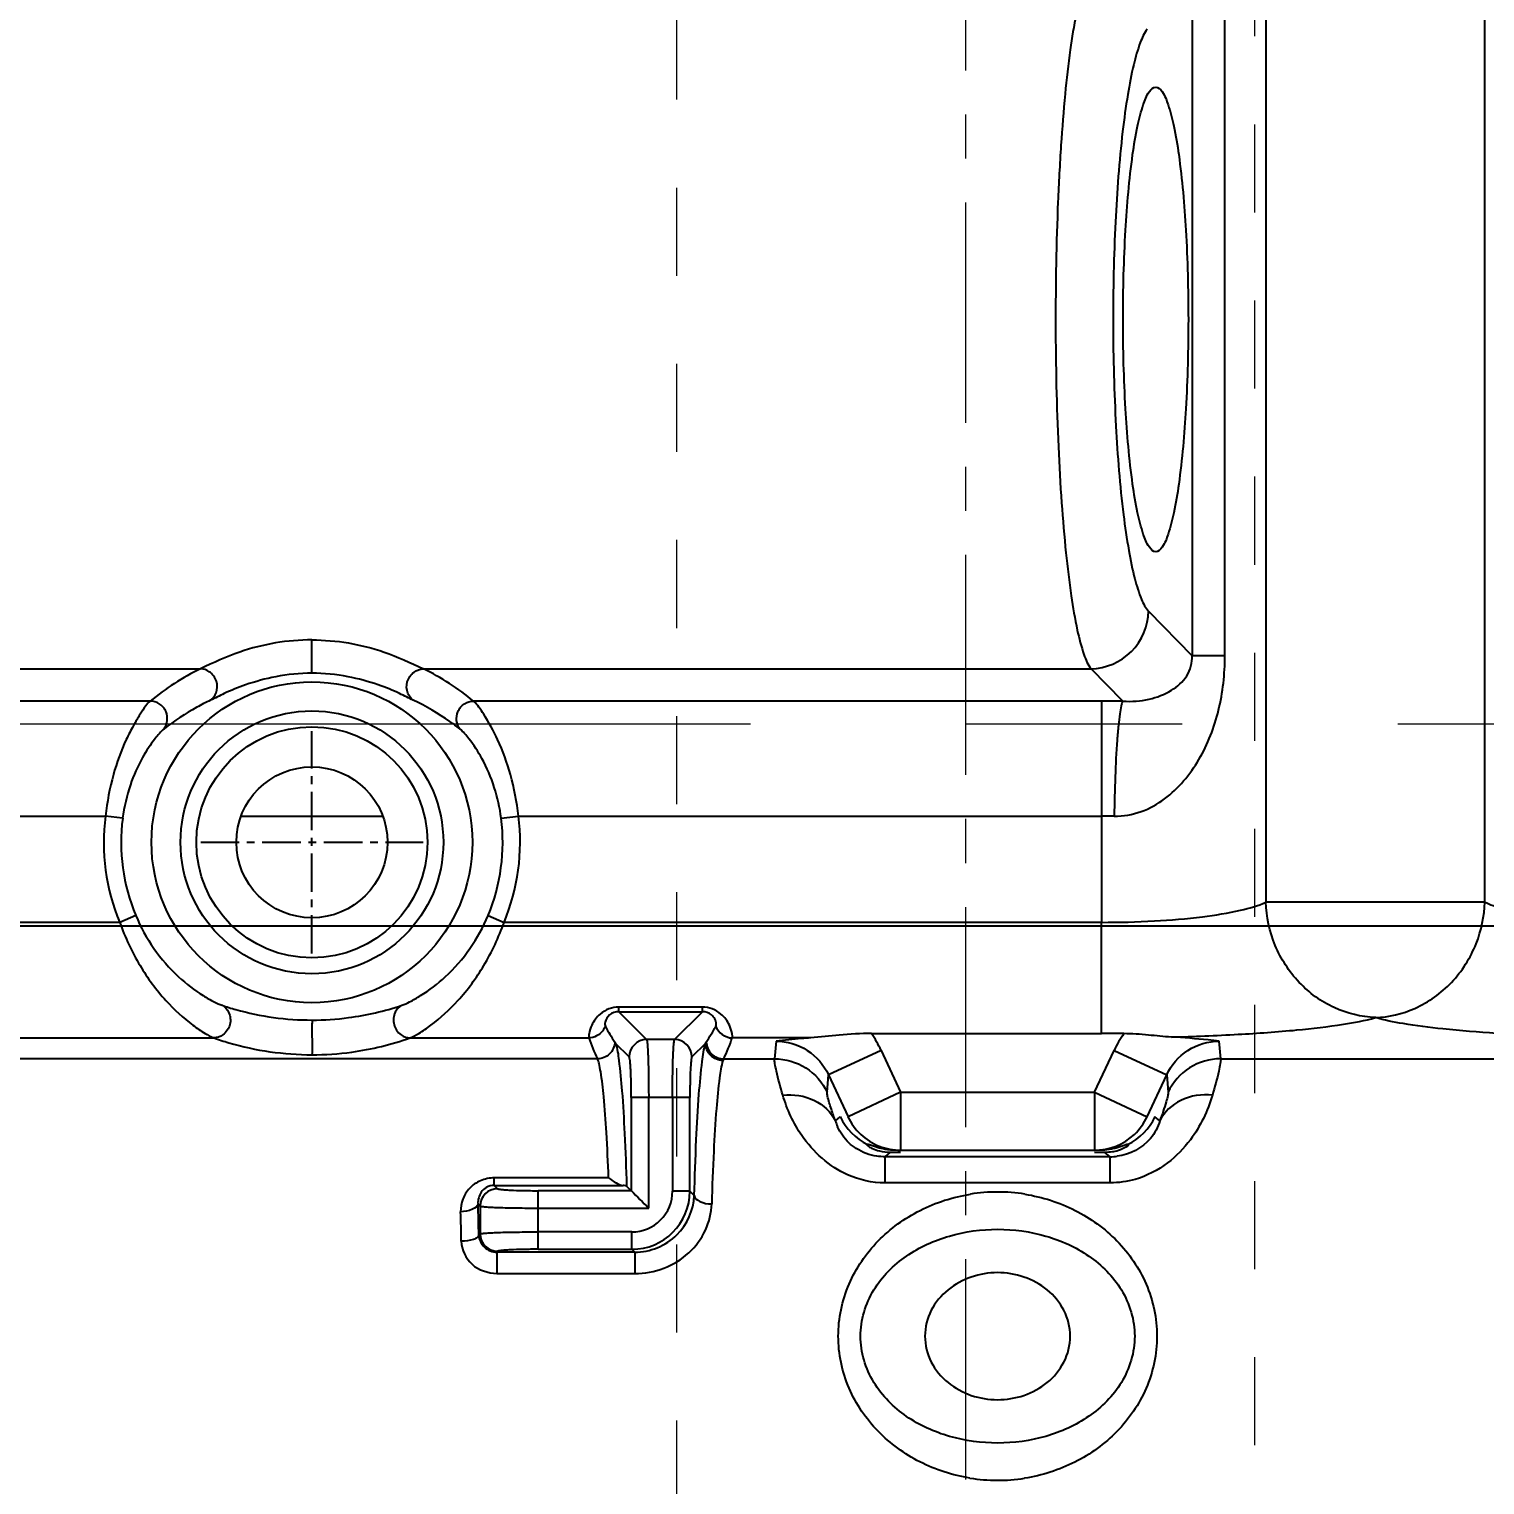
# Model space of a CAD drawing. Header units: millimetres. Extents: x 699 to 6116, y -3115 to -1923.
# Drawn here: x 856.65 to 881.84, y -2436.21 to -2411.02 of the extents above; entities that cross this region are included whole.
import ezdxf

# ---------------------------------------------------------------- set-up
doc = ezdxf.new("R2010")
doc.units = ezdxf.units.MM
doc.header["$LTSCALE"] = 16.335
doc.header["$PDMODE"] = 3
doc.header["$PDSIZE"] = 0.3125
doc.linetypes.add('CENTER', pattern=[0.6, 0.375, -0.075, 0.075, -0.075])
doc.linetypes.add('HIDDEN', pattern=[0.2, 0.1, -0.1])
doc.layers.get('0').update_dxf_attribs({"linetype": 'CONTINUOUS'})
doc.layers.get('Defpoints').update_dxf_attribs({"linetype": 'CONTINUOUS'})
doc.layers.add('center', color=1, linetype='CENTER', lineweight=9)
doc.layers.add('cool', color=153, linetype='HIDDEN', lineweight=9)
doc.styles.get("Standard").update_dxf_attribs({"font": 'txt', "width": 0.8})
doc.dimstyles.get("Standard").update_dxf_attribs({"dimtxt": 0.15625, "dimasz": 0.1875, "dimexe": 0.125, "dimexo": 0.0625, "dimtad": 0, "dimtih": 1, "dimtoh": 1, "dimdsep": 46, "dimtxsty": 'Standard', "dimcen": 0.09, "dimadec": 0, "dimazin": 0, "dimtp": 0.01, "dimtm": 0.01, "dimtfac": 1, "dimtofl": 0, "dimtmove": 0, "dimatfit": 3, "dimfxl": 0, "dimtolj": 1, "dimarcsym": 0})

# ---------------------------------------------------------------- blocks, each defined once
blk = doc.blocks.new('*D698')
at = {"color": 4, "lineweight": -2}
blk.add_line((793.157, -2423.043), (749.752, -2423.043), dxfattribs=at)
at = {"layer": 'Defpoints', "color": 0}
for p in [(749.752, -2423.043), (793.22, -2423.043), (1045.847, -2423.043)]:
    blk.add_point(p, dxfattribs=at)
at = {"color": 6, "insert": (739.752, -2423.043), "char_height": 10, "attachment_point": 5}
blk.add_mtext('\\A1;0.00', dxfattribs=at)
blk = doc.blocks.new('*D755')
at = {"color": 4, "lineweight": -2}
blk.add_line((976.485, -2331.543), (755.484, -2331.543), dxfattribs=at)
at = {"layer": 'Defpoints', "color": 0}
for p in [(755.484, -2331.543), (976.547, -2331.543), (1045.847, -2423.043)]:
    blk.add_point(p, dxfattribs=at)
at = {"color": 6, "insert": (741.484, -2331.543), "char_height": 10, "attachment_point": 5}
blk.add_mtext('\\A1;91.50', dxfattribs=at)
blk = doc.blocks.new('*D756')
at = {"color": 4, "lineweight": -2}
for p, q in [((795.484, -2426.543), (775.484, -2436.647)), ((956.985, -2426.543), (795.484, -2426.543)), ((775.484, -2436.647), (755.484, -2436.647))]:
    blk.add_line(p, q, dxfattribs=at)
at = {"layer": 'Defpoints', "color": 0}
for p in [(1045.847, -2423.043), (957.047, -2426.543), (755.484, -2436.647)]:
    blk.add_point(p, dxfattribs=at)
at = {"color": 6, "insert": (744.151, -2436.647), "char_height": 10, "attachment_point": 5}
blk.add_mtext('\\A1;3.50', dxfattribs=at)
blk = doc.blocks.new('*D757')
at = {"color": 4, "lineweight": -2}
blk.add_line((976.485, -2500.543), (755.484, -2500.543), dxfattribs=at)
at = {"layer": 'Defpoints', "color": 0}
for p in [(1045.847, -2423.043), (755.484, -2500.543), (976.547, -2500.543)]:
    blk.add_point(p, dxfattribs=at)
at = {"color": 6, "insert": (740.151, -2500.543), "char_height": 10, "attachment_point": 5}
blk.add_mtext('\\A1;77.50', dxfattribs=at)
blk = doc.blocks.new('*D758')
at = {"color": 4, "lineweight": -2}
blk.add_line((890.285, -2596.043), (755.484, -2596.043), dxfattribs=at)
at = {"layer": 'Defpoints', "color": 0}
for p in [(1045.847, -2423.043), (755.484, -2596.043), (890.347, -2596.043)]:
    blk.add_point(p, dxfattribs=at)
at = {"color": 6, "insert": (738.151, -2596.043), "char_height": 10, "attachment_point": 5}
blk.add_mtext('\\A1;173.00', dxfattribs=at)

msp = doc.modelspace()

# ---------------------------------------------------------------- linework, layer by layer
at = {"color": 7, "linetype": 'Continuous'}
for p, q in [((878.044, -2405.96), (878.044, -2426.125)), ((881.835, -2426.125), (881.835, -2405.96)), ((876.769, -2410.238), (876.769, -2421.863)), ((877.337, -2421.863), (877.337, -2410.238)), ((876.017, -2421.093), (876.769, -2421.863)), ((861.539, -2422.164), (861.539, -2421.589)), ((877.337, -2421.863), (876.769, -2421.863)), ((854.303, -2422.089), (859.61, -2422.089)), ((863.467, -2422.089), (875.022, -2422.089)), ((875.569, -2422.649), (875.022, -2422.089)), ((858.742, -2422.647), (854.861, -2422.647)), ((875.201, -2422.647), (864.336, -2422.647)), ((875.201, -2422.647), (875.201, -2426.477)), ((855.333, -2424.638), (857.965, -2424.638)), ((858.264, -2424.675), (857.965, -2424.638)), ((860.313, -2424.638), (862.764, -2424.638)), ((864.814, -2424.676), (865.112, -2424.638)), ((865.112, -2424.638), (875.201, -2424.638)), ((881.835, -2426.125), (878.044, -2426.125)), ((858.492, -2426.361), (858.213, -2426.477)), ((864.586, -2426.361), (864.864, -2426.477)), ((858.213, -2426.477), (855.141, -2426.477)), ((875.201, -2426.477), (864.864, -2426.477)), ((866.849, -2428.024), (866.849, -2427.943)), ((868.295, -2427.943), (866.849, -2427.943)), ((866.849, -2428.024), (867.331, -2428.506)), ((866.849, -2428.024), (868.295, -2428.024)), ((867.813, -2428.506), (868.295, -2428.024)), ((868.295, -2428.024), (868.295, -2427.943)), ((871.22, -2428.4), (875.199, -2428.4)), ((854.267, -2428.477), (859.839, -2428.477)), ((863.239, -2428.477), (866.333, -2428.477)), ((867.03, -2428.807), (866.793, -2428.571)), ((867.813, -2428.506), (867.331, -2428.506)), ((868.351, -2428.571), (868.114, -2428.807)), ((870.17, -2428.477), (868.811, -2428.477)), ((869.57, -2428.532), (869.544, -2428.839)), ((877.264, -2428.839), (877.238, -2428.532)), ((866.479, -2428.839), (853.673, -2428.839)), ((868.665, -2428.839), (869.544, -2428.839)), ((871.389, -2428.694), (870.479, -2429.118)), ((871.389, -2428.694), (871.725, -2429.416)), ((875.082, -2429.416), (875.419, -2428.694)), ((875.419, -2428.694), (876.329, -2429.118)), ((877.264, -2428.839), (882.956, -2428.839)), ((870.454, -2429.415), (870.479, -2429.118)), ((870.479, -2429.118), (870.815, -2429.84)), ((875.992, -2429.84), (876.329, -2429.118)), ((876.329, -2429.118), (876.354, -2429.415)), ((871.725, -2429.416), (870.815, -2429.84)), ((871.725, -2429.416), (871.725, -2430.421)), ((871.725, -2429.416), (875.082, -2429.416)), ((875.082, -2429.416), (875.082, -2430.421)), ((875.082, -2429.416), (875.992, -2429.84)), ((867.065, -2429.51), (867.065, -2431.121)), ((868.079, -2429.51), (867.065, -2429.51)), ((867.366, -2431.422), (867.366, -2429.51)), ((867.778, -2429.51), (867.778, -2431.131)), ((868.079, -2431.131), (868.079, -2429.51)), ((870.597, -2429.91), (870.681, -2429.84)), ((876.21, -2429.91), (876.127, -2429.84)), ((871.154, -2430.321), (871.152, -2430.321)), ((871.725, -2430.421), (875.082, -2430.421)), ((875.656, -2430.321), (875.654, -2430.321)), ((871.456, -2430.534), (871.551, -2430.454)), ((871.456, -2430.986), (871.456, -2430.534)), ((875.352, -2430.534), (871.456, -2430.534)), ((871.551, -2430.454), (871.725, -2430.454)), ((875.082, -2430.454), (875.256, -2430.454)), ((875.352, -2430.534), (875.256, -2430.454)), ((875.352, -2430.986), (875.352, -2430.534)), ((864.695, -2431.029), (864.695, -2430.899)), ((866.672, -2430.899), (864.695, -2430.899)), ((864.695, -2431.029), (864.752, -2431.086)), ((864.695, -2431.029), (866.923, -2431.029)), ((865.454, -2432.135), (865.454, -2431.121)), ((867.065, -2431.121), (865.454, -2431.121)), ((866.984, -2431.04), (867.065, -2431.121)), ((868.079, -2431.131), (867.778, -2431.131)), ((868.155, -2431.207), (868.079, -2431.131)), ((875.352, -2430.986), (871.456, -2430.986)), ((864.413, -2431.35), (864.45, -2431.387)), ((864.45, -2431.387), (864.45, -2431.869)), ((865.454, -2431.422), (867.366, -2431.422)), ((864.425, -2431.894), (864.45, -2431.869)), ((867.075, -2431.834), (865.454, -2431.834)), ((867.075, -2432.135), (867.075, -2431.834)), ((864.736, -2432.186), (864.752, -2432.17)), ((864.736, -2432.186), (864.736, -2432.555)), ((867.126, -2432.186), (864.736, -2432.186)), ((865.454, -2432.135), (867.075, -2432.135)), ((867.126, -2432.186), (867.075, -2432.135)), ((867.126, -2432.186), (867.126, -2432.555)), ((864.736, -2432.555), (867.126, -2432.555))]:
    msp.add_line(p, q, dxfattribs=at)
at = {"color": 1, "linetype": 'CENTER', "ltscale": 0.108846}
for p, q in [((861.539, -2427.017), (861.539, -2423.167)), ((859.614, -2425.092), (863.464, -2425.092))]:
    msp.add_line(p, q, dxfattribs=at)
at = {"color": 7, "linetype": 'Continuous'}
for radius in [2.776, 2.274, 1.307]:
    msp.add_circle((861.539, -2425.092), radius, dxfattribs=at)
at = {"color": 2, "linetype": 'Continuous'}
msp.add_circle((861.539, -2425.092), 2, dxfattribs=at)
at = {"color": 7, "linetype": 'Continuous'}
for centre, radius, start, end in [((861.624, -2426.174), 4.555, 116.2366, 129.2492), ((861.435, -2426.204), 4.59, 50.8011, 63.7132), ((875.201, -2457.466), 34.819, 89.3946, 90.001), ((861.539, -2425.092), 3.602, 172.7503, 202.6092), ((861.539, -2425.092), 3.602, 337.3909, 7.2497), ((875.201, -2437.19), 12.552, 88.9917, 90.0008), ((861.539, -2425.092), 3.301, 172.7503, 202.6092), ((861.539, -2425.092), 3.301, 337.3908, 7.2497), ((869.551, -2429.551), 2.028, 25.0105, 34.6075), ((875.195, -2452.826), 24.426, 89.0838, 89.9895), ((877.255, -2429.551), 2.026, 145.4962, 154.9933), ((867.332, -2428.808), 0.302, 90.1715, 179.8285), ((867.812, -2428.808), 0.302, 0.1763, 89.8304), ((871.363, -2429.697), 0.795, 195.5608, 203.4318), ((871.597, -2429.41), 1.013, 205.0541, 244.0765), ((871.726, -2429.417), 1.005, 204.9137, 248.2754), ((875.211, -2429.41), 1.013, 295.9237, 334.946), ((875.082, -2429.418), 1.003, 270.0072, 313.4163), ((875.353, -2429.579), 0.955, 269.9114, 277.3443), ((864.752, -2431.388), 0.302, 90.1696, 179.8304), ((1010.687, -2287.799), 202.9, 224.93985, 225.06015), ((867.074, -2431.13), 1.005, 270.034, 359.966), ((867.075, -2431.131), 0.703, 269.9641, 0.0339), ((873.404, -2434.185), 3.041, 81.0829, 98.9327), ((789.59, -2433.303), 74.849, 1.0788, 1.4952), ((796.178, -2433.362), 67.96, 1.15131, 1.58297), ((864.752, -2431.868), 0.302, 180.1715, 269.8285), ((873.404, -2433.092), 3.041, 260.9376, 278.8002)]:
    msp.add_arc(centre, radius, start, end, dxfattribs=at)
for points, knots in [([(874.998, -2410.025), (874.941, -2410.108), (874.854, -2410.355), (874.748, -2410.807), (874.649, -2411.422), (874.563, -2412.18), (874.494, -2413.058), (874.424, -2414.39), (874.393, -2416.131), (874.43, -2417.867), (874.504, -2419.183), (874.577, -2420.043), (874.665, -2420.778), (874.765, -2421.368), (874.872, -2421.791), (874.963, -2422.019), (875.022, -2422.089)], [0, 0, 0, 0, 0.024778, 0.063221, 0.114729, 0.177906, 0.250956, 0.331683, 0.506058, 0.679494, 0.759084, 0.830601, 0.89191, 0.941284, 0.97744, 1, 1, 1, 1]), ([(875.994, -2411.019), (875.94, -2411.087), (875.849, -2411.293), (875.742, -2411.673), (875.644, -2412.189), (875.522, -2413.094), (875.425, -2414.421), (875.388, -2416.124), (875.433, -2417.816), (875.535, -2419.122), (875.661, -2420.002), (875.761, -2420.494), (875.869, -2420.848), (875.962, -2421.036), (876.017, -2421.093)], [0, 0, 0, 0, 0.025718, 0.06466, 0.116332, 0.179508, 0.332859, 0.506553, 0.679226, 0.829673, 0.890808, 0.940194, 0.97666, 1, 1, 1, 1]), ([(876.139, -2420.065), (876.094, -2420.065), (875.991, -2419.951), (875.908, -2419.721), (875.81, -2419.35), (875.694, -2418.629), (875.6, -2417.51), (875.56, -2416.043), (875.6, -2414.575), (875.694, -2413.456), (875.81, -2412.736), (875.908, -2412.364), (875.991, -2412.134), (876.094, -2412.02), (876.139, -2412.021)], [0, 0, 0, 0, 0.01639, 0.046873, 0.092874, 0.153821, 0.312848, 0.499992, 0.687143, 0.846178, 0.907126, 0.953127, 0.98361, 1, 1, 1, 1]), ([(876.139, -2412.021), (876.184, -2412.02), (876.287, -2412.134), (876.37, -2412.364), (876.468, -2412.736), (876.584, -2413.456), (876.678, -2414.575), (876.718, -2416.043), (876.678, -2417.51), (876.584, -2418.629), (876.468, -2419.349), (876.37, -2419.721), (876.287, -2419.951), (876.184, -2420.066), (876.139, -2420.065)], [0, 0, 0, 0, 0.016389, 0.04687, 0.092869, 0.153815, 0.312836, 0.499979, 0.68714, 0.846179, 0.907128, 0.953128, 0.983611, 1, 1, 1, 1]), ([(875.022, -2422.088), (875.274, -2422.083), (875.794, -2421.866), (876.012, -2421.346), (876.017, -2421.093)], [0, 0, 0, 0, 0.500095, 1, 1, 1, 1]), ([(861.539, -2421.589), (861.117, -2421.589), (860.441, -2421.702), (859.834, -2421.984), (859.61, -2422.089)], [0, 0, 0, 0, 0.631004, 1, 1, 1, 1]), ([(861.539, -2421.589), (861.961, -2421.589), (862.637, -2421.702), (863.244, -2421.984), (863.467, -2422.089)], [0, 0, 0, 0, 0.631004, 1, 1, 1, 1]), ([(875.422, -2424.639), (875.579, -2424.642), (875.894, -2424.585), (876.434, -2424.282), (876.934, -2423.677), (877.268, -2422.805), (877.337, -2422.179), (877.337, -2421.863)], [0, 0, 0, 0, 0.127476, 0.252146, 0.495762, 0.743646, 1, 1, 1, 1]), ([(875.569, -2422.649), (875.722, -2422.659), (876.017, -2422.638), (876.407, -2422.49), (876.707, -2422.235), (876.774, -2421.983), (876.769, -2421.863)], [0, 0, 0, 0, 0.286908, 0.545656, 0.7748, 1, 1, 1, 1]), ([(859.785, -2422.633), (859.828, -2422.601), (859.905, -2422.499), (859.907, -2422.296), (859.786, -2422.132), (859.664, -2422.091), (859.61, -2422.089)], [0, 0, 0, 0, 0.219136, 0.497096, 0.77767, 1, 1, 1, 1]), ([(863.293, -2422.633), (863.252, -2422.603), (863.177, -2422.505), (863.168, -2422.306), (863.285, -2422.136), (863.411, -2422.091), (863.467, -2422.089)], [0, 0, 0, 0, 0.208457, 0.480328, 0.766382, 1, 1, 1, 1]), ([(861.539, -2422.164), (861.329, -2422.164), (860.939, -2422.207), (860.433, -2422.343), (860.06, -2422.493), (859.865, -2422.595), (859.785, -2422.633)], [0, 0, 0, 0, 0.343353, 0.638427, 0.856229, 1, 1, 1, 1]), ([(863.293, -2422.633), (863.213, -2422.595), (863.018, -2422.493), (862.645, -2422.343), (862.139, -2422.207), (861.748, -2422.164), (861.539, -2422.164)], [0, 0, 0, 0, 0.143749, 0.361553, 0.656672, 1, 1, 1, 1]), ([(859.785, -2422.633), (859.704, -2422.671), (859.423, -2422.814), (859.159, -2422.99), (858.981, -2423.129)], [0, 0, 0, 0, 0.284344, 1, 1, 1, 1]), ([(864.097, -2423.129), (864.041, -2423.086), (863.789, -2422.897), (863.514, -2422.737), (863.293, -2422.633)], [0, 0, 0, 0, 0.222141, 1, 1, 1, 1]), ([(858.742, -2422.647), (858.711, -2422.67), (858.65, -2422.746), (858.556, -2422.89), (858.441, -2423.084), (858.266, -2423.424), (858.077, -2423.943), (857.995, -2424.396), (857.965, -2424.638)], [0, 0, 0, 0, 0.053201, 0.133368, 0.238836, 0.365028, 0.66323, 1, 1, 1, 1]), ([(858.981, -2423.129), (859.041, -2423.049), (859.06, -2422.853), (858.911, -2422.684), (858.796, -2422.648), (858.742, -2422.647)], [0, 0, 0, 0, 0.465053, 0.748967, 1, 1, 1, 1]), ([(864.097, -2423.129), (864.037, -2423.049), (864.017, -2422.853), (864.167, -2422.684), (864.282, -2422.648), (864.336, -2422.647)], [0, 0, 0, 0, 0.465052, 0.748967, 1, 1, 1, 1]), ([(865.112, -2424.638), (865.086, -2424.396), (864.999, -2423.943), (864.786, -2423.351), (864.554, -2422.934), (864.405, -2422.713), (864.336, -2422.647)], [0, 0, 0, 0, 0.337133, 0.635532, 0.867029, 1, 1, 1, 1]), ([(875.569, -2422.649), (875.557, -2422.673), (875.539, -2422.748), (875.514, -2422.888), (875.491, -2423.087), (875.46, -2423.448), (875.435, -2423.972), (875.424, -2424.412), (875.422, -2424.639)], [0, 0, 0, 0, 0.041504, 0.113285, 0.213735, 0.340964, 0.658139, 1, 1, 1, 1]), ([(858.981, -2423.129), (858.923, -2423.178), (858.786, -2423.337), (858.577, -2423.654), (858.373, -2424.116), (858.289, -2424.479), (858.264, -2424.676)], [0, 0, 0, 0, 0.13202, 0.359352, 0.65711, 1, 1, 1, 1]), ([(864.814, -2424.676), (864.768, -2424.316), (864.612, -2423.825), (864.296, -2423.344), (864.158, -2423.177), (864.097, -2423.129)], [0, 0, 0, 0, 0.629279, 0.863856, 1, 1, 1, 1]), ([(875.201, -2426.477), (875.507, -2426.477), (876.09, -2426.462), (876.896, -2426.395), (877.54, -2426.292), (877.907, -2426.193), (878.044, -2426.125)], [0, 0, 0, 0, 0.318966, 0.607961, 0.841074, 1, 1, 1, 1]), ([(879.94, -2428.125), (879.696, -2428.116), (879.202, -2427.995), (878.584, -2427.544), (878.163, -2426.892), (878.053, -2426.381), (878.044, -2426.125)], [0, 0, 0, 0, 0.242859, 0.491552, 0.745126, 1, 1, 1, 1]), ([(879.94, -2428.125), (880.174, -2428.116), (880.667, -2428), (881.298, -2427.546), (881.72, -2426.882), (881.827, -2426.371), (881.835, -2426.125)], [0, 0, 0, 0, 0.233577, 0.491552, 0.75478, 1, 1, 1, 1]), ([(881.835, -2426.125), (881.927, -2426.171), (882.161, -2426.245), (882.763, -2426.371), (883.274, -2426.421), (883.645, -2426.445)], [0, 0, 0, 0, 0.166929, 0.395944, 1, 1, 1, 1]), ([(858.492, -2426.361), (858.657, -2426.758), (859.021, -2427.277), (859.563, -2427.696), (859.826, -2427.844), (859.938, -2427.897), (859.985, -2427.913)], [0, 0, 0, 0, 0.5878, 0.832475, 0.932177, 1, 1, 1, 1]), ([(863.093, -2427.913), (863.14, -2427.897), (863.251, -2427.844), (863.515, -2427.696), (864.057, -2427.277), (864.421, -2426.758), (864.586, -2426.361)], [0, 0, 0, 0, 0.067836, 0.167565, 0.412296, 1, 1, 1, 1]), ([(858.213, -2426.477), (858.306, -2426.737), (858.53, -2427.218), (858.97, -2427.816), (859.373, -2428.189), (859.665, -2428.386), (859.787, -2428.455), (859.839, -2428.477)], [0, 0, 0, 0, 0.314369, 0.599415, 0.840268, 0.935545, 1, 1, 1, 1]), ([(863.239, -2428.477), (863.291, -2428.455), (863.413, -2428.386), (863.705, -2428.189), (864.108, -2427.816), (864.548, -2427.218), (864.772, -2426.737), (864.864, -2426.477)], [0, 0, 0, 0, 0.064397, 0.159603, 0.400516, 0.685857, 1, 1, 1, 1]), ([(875.199, -2428.4), (875.204, -2428.157), (875.199, -2427.516), (875.201, -2426.876), (875.201, -2426.477)], [0, 0, 0, 0, 0.378123, 1, 1, 1, 1]), ([(859.985, -2427.913), (860.032, -2427.94), (860.124, -2428.039), (860.144, -2428.253), (860.023, -2428.431), (859.895, -2428.475), (859.839, -2428.477)], [0, 0, 0, 0, 0.216968, 0.498362, 0.781318, 1, 1, 1, 1]), ([(859.985, -2427.913), (860.063, -2427.939), (860.566, -2428.093), (861.096, -2428.169), (861.539, -2428.167)], [0, 0, 0, 0, 0.157541, 1, 1, 1, 1]), ([(861.539, -2428.168), (861.751, -2428.168), (862.278, -2428.133), (862.795, -2428.013), (863.093, -2427.913)], [0, 0, 0, 0, 0.402197, 1, 1, 1, 1]), ([(863.093, -2427.913), (863.045, -2427.94), (862.954, -2428.039), (862.934, -2428.253), (863.055, -2428.431), (863.183, -2428.475), (863.239, -2428.477)], [0, 0, 0, 0, 0.216976, 0.498378, 0.781332, 1, 1, 1, 1]), ([(861.539, -2428.168), (861.542, -2428.198), (861.537, -2428.296), (861.541, -2428.496), (861.544, -2428.666), (861.539, -2428.769)], [0, 0, 0, 0, 0.150945, 0.487873, 1, 1, 1, 1]), ([(866.849, -2427.943), (866.734, -2427.944), (866.535, -2428.021), (866.384, -2428.226), (866.339, -2428.374), (866.325, -2428.453), (866.333, -2428.477)], [0, 0, 0, 0, 0.423737, 0.719323, 0.90623, 1, 1, 1, 1]), ([(866.849, -2428.024), (866.793, -2428.024), (866.681, -2428.061), (866.611, -2428.177), (866.605, -2428.256), (866.617, -2428.277)], [0, 0, 0, 0, 0.438036, 0.818535, 1, 1, 1, 1]), ([(868.811, -2428.477), (868.821, -2428.454), (868.802, -2428.373), (868.761, -2428.227), (868.609, -2428.021), (868.41, -2427.944), (868.295, -2427.943)], [0, 0, 0, 0, 0.093774, 0.280705, 0.576103, 1, 1, 1, 1]), ([(868.527, -2428.277), (868.533, -2428.267), (868.538, -2428.221), (868.517, -2428.147), (868.44, -2428.053), (868.35, -2428.024), (868.295, -2428.024)], [0, 0, 0, 0, 0.088054, 0.343115, 0.573496, 1, 1, 1, 1]), ([(876.41, -2428.462), (876.796, -2428.452), (877.52, -2428.423), (878.513, -2428.353), (879.305, -2428.261), (879.759, -2428.179), (879.94, -2428.125)], [0, 0, 0, 0, 0.325857, 0.611854, 0.840803, 1, 1, 1, 1]), ([(882.956, -2428.445), (882.338, -2428.421), (881.489, -2428.373), (880.485, -2428.247), (880.097, -2428.172), (879.94, -2428.125)], [0, 0, 0, 0, 0.610614, 0.838383, 1, 1, 1, 1]), ([(866.617, -2428.277), (866.607, -2428.304), (866.545, -2428.407), (866.423, -2428.477), (866.333, -2428.477)], [0, 0, 0, 0, 0.241105, 1, 1, 1, 1]), ([(871.22, -2428.4), (871.035, -2428.4), (870.683, -2428.421), (870.335, -2428.465), (870.17, -2428.477)], [0, 0, 0, 0, 0.528419, 1, 1, 1, 1]), ([(876.41, -2428.462), (876.277, -2428.457), (876.004, -2428.423), (875.728, -2428.405), (875.585, -2428.403)], [0, 0, 0, 0, 0.481396, 1, 1, 1, 1]), ([(859.839, -2428.477), (859.926, -2428.507), (860.474, -2428.685), (861.055, -2428.766), (861.539, -2428.769)], [0, 0, 0, 0, 0.160021, 1, 1, 1, 1]), ([(861.539, -2428.769), (861.77, -2428.769), (862.347, -2428.729), (862.912, -2428.592), (863.239, -2428.477)], [0, 0, 0, 0, 0.399912, 1, 1, 1, 1]), ([(866.78, -2428.548), (866.778, -2428.623), (866.71, -2428.777), (866.554, -2428.839), (866.479, -2428.839)], [0, 0, 0, 0, 0.499332, 1, 1, 1, 1]), ([(866.793, -2428.571), (866.825, -2428.666), (866.862, -2428.944), (866.913, -2429.463), (866.953, -2430.189), (866.975, -2430.737), (866.984, -2431.04)], [0, 0, 0, 0, 0.12147, 0.335821, 0.633621, 1, 1, 1, 1]), ([(867.331, -2428.506), (867.337, -2428.514), (867.338, -2428.547), (867.347, -2428.607), (867.351, -2428.703), (867.359, -2428.883), (867.364, -2429.156), (867.366, -2429.386), (867.366, -2429.51)], [0, 0, 0, 0, 0.028727, 0.091709, 0.186994, 0.311494, 0.629847, 1, 1, 1, 1]), ([(867.778, -2429.51), (867.778, -2429.386), (867.78, -2429.156), (867.785, -2428.883), (867.793, -2428.703), (867.797, -2428.607), (867.806, -2428.547), (867.807, -2428.514), (867.813, -2428.506)], [0, 0, 0, 0, 0.370153, 0.688509, 0.813009, 0.908287, 0.971263, 1, 1, 1, 1]), ([(868.155, -2431.207), (868.164, -2430.884), (868.185, -2430.298), (868.226, -2429.522), (868.28, -2428.968), (868.317, -2428.671), (868.351, -2428.571)], [0, 0, 0, 0, 0.36626, 0.664857, 0.879533, 1, 1, 1, 1]), ([(868.652, -2428.869), (868.575, -2428.869), (868.416, -2428.805), (868.351, -2428.647), (868.351, -2428.571)], [0, 0, 0, 0, 0.501225, 1, 1, 1, 1]), ([(868.363, -2428.548), (868.366, -2428.623), (868.433, -2428.777), (868.589, -2428.839), (868.665, -2428.839)], [0, 0, 0, 0, 0.499302, 1, 1, 1, 1]), ([(870.17, -2428.477), (870.117, -2428.481), (869.916, -2428.497), (869.717, -2428.516), (869.57, -2428.532)], [0, 0, 0, 0, 0.264949, 1, 1, 1, 1]), ([(869.57, -2428.532), (869.758, -2428.532), (870.142, -2428.644), (870.4, -2428.948), (870.479, -2429.118)], [0, 0, 0, 0, 0.500292, 1, 1, 1, 1]), ([(876.329, -2429.118), (876.407, -2428.948), (876.666, -2428.644), (877.05, -2428.532), (877.238, -2428.532)], [0, 0, 0, 0, 0.499523, 1, 1, 1, 1]), ([(877.238, -2428.532), (877.174, -2428.525), (876.899, -2428.497), (876.623, -2428.474), (876.41, -2428.462)], [0, 0, 0, 0, 0.231302, 1, 1, 1, 1]), ([(866.672, -2430.899), (866.662, -2430.638), (866.641, -2430.169), (866.596, -2429.556), (866.555, -2429.157), (866.513, -2428.94), (866.493, -2428.865), (866.479, -2428.839)], [0, 0, 0, 0, 0.378613, 0.678752, 0.88924, 0.957585, 1, 1, 1, 1]), ([(867.065, -2429.51), (867.065, -2429.423), (867.063, -2429.262), (867.058, -2429.071), (867.05, -2428.945), (867.045, -2428.878), (867.038, -2428.836), (867.035, -2428.812), (867.03, -2428.807)], [0, 0, 0, 0, 0.369738, 0.687717, 0.812096, 0.907373, 0.970555, 1, 1, 1, 1]), ([(868.114, -2428.807), (868.109, -2428.812), (868.106, -2428.836), (868.099, -2428.878), (868.094, -2428.945), (868.086, -2429.071), (868.081, -2429.262), (868.079, -2429.423), (868.079, -2429.51)], [0, 0, 0, 0, 0.029478, 0.092651, 0.187916, 0.312296, 0.630283, 1, 1, 1, 1]), ([(868.652, -2428.869), (868.618, -2428.964), (868.581, -2429.243), (868.527, -2429.765), (868.487, -2430.495), (868.465, -2431.046), (868.456, -2431.35)], [0, 0, 0, 0, 0.121072, 0.335656, 0.634014, 1, 1, 1, 1]), ([(869.687, -2429.465), (869.647, -2429.328), (869.596, -2429.147), (869.552, -2428.937), (869.542, -2428.866), (869.544, -2428.839)], [0, 0, 0, 0, 0.665367, 0.875266, 1, 1, 1, 1]), ([(869.544, -2428.839), (869.731, -2428.839), (870.113, -2428.948), (870.374, -2429.246), (870.454, -2429.415)], [0, 0, 0, 0, 0.500608, 1, 1, 1, 1]), ([(877.264, -2428.839), (877.077, -2428.839), (876.695, -2428.948), (876.433, -2429.246), (876.354, -2429.415)], [0, 0, 0, 0, 0.500609, 1, 1, 1, 1]), ([(877.264, -2428.839), (877.265, -2428.866), (877.255, -2428.937), (877.212, -2429.147), (877.16, -2429.328), (877.12, -2429.465)], [0, 0, 0, 0, 0.124734, 0.334633, 1, 1, 1, 1]), ([(870.491, -2429.598), (870.48, -2429.56), (870.464, -2429.5), (870.452, -2429.437), (870.454, -2429.415)], [0, 0, 0, 0, 0.632907, 1, 1, 1, 1]), ([(876.354, -2429.415), (876.355, -2429.436), (876.345, -2429.493), (876.302, -2429.659), (876.25, -2429.802), (876.21, -2429.91)], [0, 0, 0, 0, 0.123367, 0.332805, 1, 1, 1, 1]), ([(869.687, -2429.465), (869.871, -2429.448), (870.241, -2429.5), (870.521, -2429.76), (870.597, -2429.91)], [0, 0, 0, 0, 0.522336, 1, 1, 1, 1]), ([(870.806, -2430.845), (870.489, -2430.703), (870.012, -2430.271), (869.759, -2429.712), (869.687, -2429.465)], [0, 0, 0, 0, 0.57449, 1, 1, 1, 1]), ([(870.597, -2429.91), (870.586, -2429.88), (870.549, -2429.777), (870.514, -2429.673), (870.491, -2429.598)], [0, 0, 0, 0, 0.290948, 1, 1, 1, 1]), ([(877.12, -2429.465), (877.04, -2429.741), (876.829, -2430.181), (876.348, -2430.679), (875.985, -2430.867), (875.783, -2430.925)], [0, 0, 0, 0, 0.420027, 0.69335, 1, 1, 1, 1]), ([(877.12, -2429.465), (876.937, -2429.448), (876.567, -2429.5), (876.287, -2429.76), (876.21, -2429.91)], [0, 0, 0, 0, 0.522338, 1, 1, 1, 1]), ([(876.21, -2429.91), (876.179, -2430.022), (876.02, -2430.325), (875.691, -2430.498), (875.475, -2430.526)], [0, 0, 0, 0, 0.347853, 1, 1, 1, 1]), ([(870.959, -2430.392), (870.913, -2430.363), (870.78, -2430.259), (870.679, -2430.117), (870.634, -2430.013)], [0, 0, 0, 0, 0.324834, 1, 1, 1, 1]), ([(871.456, -2430.534), (871.409, -2430.534), (871.235, -2430.522), (871.066, -2430.46), (870.959, -2430.392)], [0, 0, 0, 0, 0.271615, 1, 1, 1, 1]), ([(871.152, -2430.321), (871.148, -2430.321), (871.139, -2430.322), (871.149, -2430.344), (871.183, -2430.362), (871.253, -2430.403), (871.379, -2430.441), (871.487, -2430.454), (871.551, -2430.454)], [0, 0, 0, 0, 0.02263, 0.042988, 0.125674, 0.290968, 0.570639, 1, 1, 1, 1]), ([(871.188, -2430.33), (871.184, -2430.329), (871.173, -2430.326), (871.162, -2430.321), (871.154, -2430.321)], [0, 0, 0, 0, 0.352536, 1, 1, 1, 1]), ([(871.639, -2430.421), (871.578, -2430.421), (871.424, -2430.408), (871.277, -2430.361), (871.188, -2430.33)], [0, 0, 0, 0, 0.391379, 1, 1, 1, 1]), ([(875.256, -2430.454), (875.302, -2430.454), (875.39, -2430.443), (875.496, -2430.43), (875.719, -2430.321), (875.656, -2430.321)], [0, 0, 0, 0, 0.314614, 0.565605, 1, 1, 1, 1]), ([(875.453, -2430.383), (875.439, -2430.387), (875.375, -2430.403), (875.309, -2430.413), (875.257, -2430.417)], [0, 0, 0, 0, 0.207825, 1, 1, 1, 1]), ([(875.654, -2430.321), (875.633, -2430.323), (875.568, -2430.352), (875.501, -2430.371), (875.453, -2430.383)], [0, 0, 0, 0, 0.290031, 1, 1, 1, 1]), ([(864.695, -2430.899), (864.614, -2430.901), (864.453, -2430.93), (864.258, -2431.068), (864.134, -2431.262), (864.114, -2431.411), (864.112, -2431.484)], [0, 0, 0, 0, 0.266878, 0.51975, 0.760562, 1, 1, 1, 1]), ([(866.672, -2430.899), (866.714, -2430.932), (866.793, -2430.984), (866.882, -2431.026), (866.923, -2431.029)], [0, 0, 0, 0, 0.563985, 1, 1, 1, 1]), ([(864.695, -2431.029), (864.646, -2431.029), (864.556, -2431.053), (864.44, -2431.165), (864.409, -2431.28), (864.413, -2431.35)], [0, 0, 0, 0, 0.309152, 0.557838, 1, 1, 1, 1]), ([(864.752, -2431.086), (864.756, -2431.091), (864.78, -2431.094), (864.822, -2431.101), (864.889, -2431.106), (865.015, -2431.114), (865.206, -2431.119), (865.367, -2431.121), (865.454, -2431.121)], [0, 0, 0, 0, 0.029459, 0.092633, 0.187902, 0.312281, 0.630269, 1, 1, 1, 1]), ([(866.984, -2431.04), (866.979, -2431.035), (866.956, -2431.034), (866.937, -2431.031), (866.923, -2431.029)], [0, 0, 0, 0, 0.304, 1, 1, 1, 1]), ([(870.647, -2433.639), (870.647, -2433.332), (870.776, -2432.719), (871.3, -2431.955), (872.046, -2431.416), (872.631, -2431.229), (872.932, -2431.182)], [0, 0, 0, 0, 0.253184, 0.501543, 0.748626, 1, 1, 1, 1]), ([(873.875, -2431.181), (874.176, -2431.229), (874.762, -2431.416), (875.507, -2431.955), (876.031, -2432.718), (876.161, -2433.332), (876.161, -2433.639)], [0, 0, 0, 0, 0.251378, 0.49846, 0.746819, 1, 1, 1, 1]), ([(864.413, -2431.35), (864.409, -2431.393), (864.291, -2431.47), (864.183, -2431.483), (864.112, -2431.484)], [0, 0, 0, 0, 0.382672, 1, 1, 1, 1]), ([(864.45, -2431.387), (864.458, -2431.393), (864.491, -2431.394), (864.551, -2431.403), (864.647, -2431.407), (864.827, -2431.415), (865.1, -2431.42), (865.33, -2431.422), (865.454, -2431.422)], [0, 0, 0, 0, 0.028802, 0.09176, 0.18702, 0.311516, 0.629863, 1, 1, 1, 1]), ([(867.126, -2432.186), (867.388, -2432.186), (867.918, -2431.973), (868.146, -2431.454), (868.155, -2431.207)], [0, 0, 0, 0, 0.514708, 1, 1, 1, 1]), ([(867.126, -2432.555), (867.296, -2432.555), (867.638, -2432.492), (868.076, -2432.224), (868.374, -2431.824), (868.452, -2431.505), (868.456, -2431.35)], [0, 0, 0, 0, 0.259053, 0.515419, 0.764414, 1, 1, 1, 1]), ([(868.155, -2431.207), (868.159, -2431.252), (868.274, -2431.334), (868.386, -2431.348), (868.456, -2431.35)], [0, 0, 0, 0, 0.39132, 1, 1, 1, 1]), ([(864.425, -2431.894), (864.423, -2431.908), (864.394, -2431.94), (864.294, -2431.984), (864.196, -2431.995), (864.124, -2431.996)], [0, 0, 0, 0, 0.131715, 0.351978, 1, 1, 1, 1]), ([(864.425, -2431.894), (864.428, -2431.968), (864.505, -2432.118), (864.659, -2432.186), (864.736, -2432.186)], [0, 0, 0, 0, 0.492162, 1, 1, 1, 1]), ([(864.45, -2431.869), (864.458, -2431.863), (864.491, -2431.861), (864.551, -2431.853), (864.647, -2431.849), (864.827, -2431.841), (865.1, -2431.836), (865.33, -2431.834), (865.454, -2431.834)], [0, 0, 0, 0, 0.028726, 0.091708, 0.186994, 0.311494, 0.629847, 1, 1, 1, 1]), ([(871.032, -2433.639), (871.032, -2433.361), (871.201, -2432.804), (871.802, -2432.209), (872.566, -2431.864), (873.404, -2431.752), (874.242, -2431.864), (875.006, -2432.209), (875.606, -2432.804), (875.776, -2433.362), (875.776, -2433.639)], [0, 0, 0, 0, 0.125752, 0.24888, 0.372807, 0.500033, 0.627249, 0.751167, 0.874275, 1, 1, 1, 1]), ([(864.124, -2431.996), (864.131, -2432.142), (864.27, -2432.451), (864.584, -2432.547), (864.736, -2432.555)], [0, 0, 0, 0, 0.490486, 1, 1, 1, 1]), ([(865.454, -2432.135), (865.367, -2432.135), (865.206, -2432.137), (865.015, -2432.142), (864.889, -2432.15), (864.822, -2432.155), (864.78, -2432.162), (864.756, -2432.165), (864.752, -2432.17)], [0, 0, 0, 0, 0.369738, 0.687717, 0.812095, 0.907374, 0.970556, 1, 1, 1, 1]), ([(874.661, -2433.639), (874.661, -2433.485), (874.582, -2433.175), (874.279, -2432.814), (873.867, -2432.59), (873.404, -2432.514), (872.941, -2432.59), (872.528, -2432.814), (872.225, -2433.175), (872.147, -2433.485), (872.147, -2433.639)], [0, 0, 0, 0, 0.125336, 0.249672, 0.374326, 0.500009, 0.625688, 0.750328, 0.874661, 1, 1, 1, 1]), ([(872.925, -2436.095), (872.625, -2436.047), (872.041, -2435.859), (871.298, -2435.32), (870.776, -2434.558), (870.647, -2433.945), (870.647, -2433.639)], [0, 0, 0, 0, 0.251351, 0.498427, 0.746806, 1, 1, 1, 1]), ([(875.776, -2433.639), (875.776, -2433.916), (875.606, -2434.473), (875.007, -2435.068), (874.242, -2435.414), (873.405, -2435.526), (872.567, -2435.414), (871.802, -2435.069), (871.202, -2434.474), (871.032, -2433.916), (871.032, -2433.639)], [0, 0, 0, 0, 0.125689, 0.248761, 0.37263, 0.499805, 0.627057, 0.751044, 0.874222, 1, 1, 1, 1]), ([(872.147, -2433.639), (872.147, -2433.793), (872.225, -2434.103), (872.528, -2434.464), (872.941, -2434.688), (873.404, -2434.763), (873.867, -2434.688), (874.279, -2434.464), (874.582, -2434.103), (874.661, -2433.793), (874.661, -2433.639)], [0, 0, 0, 0, 0.125336, 0.249672, 0.374326, 0.500009, 0.625688, 0.750328, 0.874661, 1, 1, 1, 1]), ([(876.161, -2433.639), (876.161, -2433.946), (876.031, -2434.561), (875.505, -2435.325), (874.758, -2435.864), (874.171, -2436.05), (873.869, -2436.097)], [0, 0, 0, 0, 0.253172, 0.501512, 0.748599, 1, 1, 1, 1])]:
    msp.add_open_spline(points, degree=3, knots=knots, dxfattribs=at)
for points in [[(866.617, -2428.277), (866.667, -2428.37), (866.722, -2428.46), (866.78, -2428.548)], [(868.363, -2428.548), (868.421, -2428.46), (868.476, -2428.37), (868.527, -2428.277)], [(868.527, -2428.277), (868.566, -2428.386), (868.695, -2428.477), (868.811, -2428.477)], [(866.333, -2428.477), (866.373, -2428.601), (866.423, -2428.722), (866.479, -2428.839)], [(866.78, -2428.548), (866.785, -2428.556), (866.79, -2428.563), (866.793, -2428.571)], [(868.351, -2428.571), (868.355, -2428.563), (868.359, -2428.556), (868.363, -2428.548)], [(868.665, -2428.839), (868.721, -2428.722), (868.771, -2428.601), (868.811, -2428.477)], [(868.665, -2428.839), (868.66, -2428.849), (868.656, -2428.859), (868.652, -2428.869)], [(875.771, -2430.147), (875.863, -2430.06), (875.939, -2429.954), (875.992, -2429.84)], [(871.355, -2430.35), (871.472, -2430.397), (871.6, -2430.421), (871.725, -2430.421)], [(875.257, -2430.417), (875.228, -2430.42), (875.198, -2430.421), (875.169, -2430.421)], [(871.456, -2430.986), (871.234, -2430.986), (871.008, -2430.936), (870.806, -2430.845)], [(875.783, -2430.925), (875.644, -2430.964), (875.497, -2430.986), (875.352, -2430.986)]]:
    msp.add_open_spline(points, degree=3, dxfattribs=at)
at = {"layer": 'center', "color": 1, "linetype": 'CENTER', "ltscale": 3.047689}
msp.add_line((760.847, -2423.043), (1330.847, -2423.043), dxfattribs=at)
at = {"layer": 'cool', "color": 1, "linetype": 'CENTER', "ltscale": 0.621977}
msp.add_line((872.847, -2359.156), (872.847, -2462.043), dxfattribs=at)
at = {"layer": 'cool', "ltscale": 0.932966}
for p, q in [((867.847, -2368.043), (867.847, -2457.043)), ((877.847, -2373.043), (877.847, -2457.043))]:
    msp.add_line(p, q, dxfattribs=at)

# ---------------------------------------------------------------- dimensions: what is measured, and where the dimension line sits
for feature_location, offset, origin, picture, middle in [((976.547, -2331.543), (-221.063, 0), (1045.847, -2423.043), '*D755', (741.484, -2331.543)), ((793.219956122, -2423.042626892), (-43.468232284, 0), (1045.847085296, -2423.042626892), '*D698', (739.751723838, -2423.042626892)), ((890.347, -2596.043), (-134.863, 0), (1045.847, -2423.043), '*D758', (738.151, -2596.043)), ((976.547, -2500.543), (-221.063, 0), (1045.847, -2423.043), '*D757', (740.151, -2500.543)), ((957.047, -2426.543), (-201.563, -10.104), (1045.847, -2423.043), '*D756', (744.151, -2436.647))]:
    dim = msp.add_ordinate_dim(feature_location=feature_location, offset=offset, dtype=0, origin=origin, dimstyle='Standard', override={"dimtxt": 10, "dimasz": 10, "dimgap": 0, "dimtih": 0, "dimtoh": 0, "dimzin": 0, "dimcen": 0, "dimclrd": 4, "dimclre": 4, "dimclrt": 6, "dimadec": 2, "dimtp": 0, "dimtm": 0, "dimtzin": 0})
    dim.commit()
    dim.dimension.update_dxf_attribs({"geometry": picture, "text_midpoint": middle})

doc.saveas('drawing.dxf')
